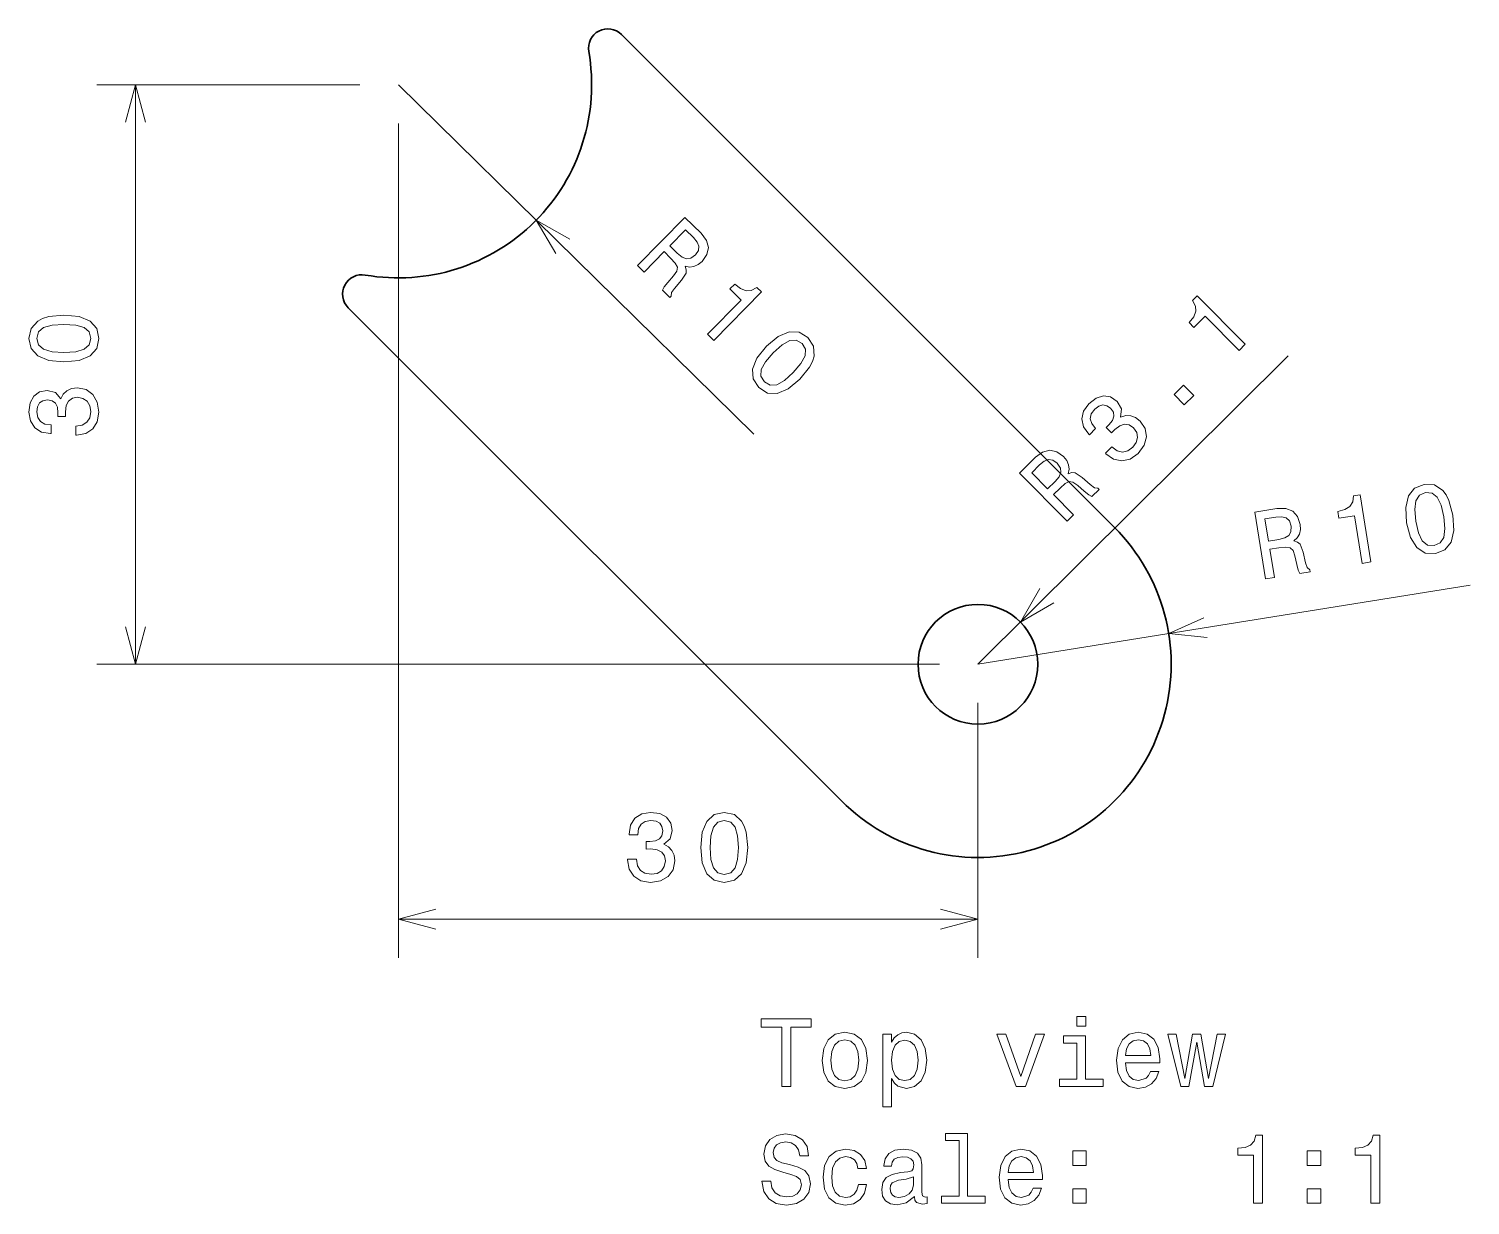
# Model space of a CAD drawing. Extents: x 0 to 297, y 0 to 210.
# Drawn here: x 104.2 to 178.8, y 76.1 to 137 of the extents above; entities that cross this region are included whole.
import ezdxf

# ---------------------------------------------------------------- set-up
doc = ezdxf.new("R2010")
doc.units = 0

msp = doc.modelspace()

# ---------------------------------------------------------------- linework, layer by layer
at = {"color": 7, "lineweight": 35}
for p, q in [((160.43689, 111.176964), (134.909027, 136.704834)), ((120.766899, 122.562691), (146.294769, 97.034828))]:
    msp.add_line(p, q, dxfattribs=at)
at = {"color": 7, "lineweight": 13, "ltscale": 0.340272}
msp.add_line((121.365829, 134.105896), (107.754944, 134.105896), dxfattribs=at)
at = {"color": 7, "lineweight": 13}
for p, q in [((109.754944, 104.105896), (109.754944, 134.105896)), ((123.365829, 134.105896), (141.767532, 116.010765)), ((123.365829, 132.105896), (123.365829, 88.913071)), ((153.365829, 104.105896), (169.430984, 120.06414)), ((153.365829, 104.105896), (178.846497, 108.203705)), ((151.365829, 104.105896), (107.754944, 104.105896)), ((123.365829, 90.913071), (153.365829, 90.913071))]:
    msp.add_line(p, q, dxfattribs=at)
at = {"color": 7, "lineweight": 13, "ltscale": 0.329821}
msp.add_line((153.365829, 102.105896), (153.365829, 88.913071), dxfattribs=at)
at = {"color": 7, "lineweight": 13}
for points in [[(110.272583, 132.174042), (109.754944, 134.105896), (109.237305, 132.174042)], [(132.236435, 126.109055), (130.496048, 127.094475), (131.510559, 125.37088)], [(156.570938, 108.019302), (155.56517, 106.290596), (157.300552, 107.284805)], [(109.237305, 106.03775), (109.754944, 104.105896), (110.272583, 106.03775)], [(165.064117, 106.511505), (163.238968, 105.693695), (165.2285, 105.489365)], [(125.297684, 91.43071), (123.365829, 90.913071), (125.297684, 90.395432)], [(151.433975, 90.395432), (153.365829, 90.913071), (151.433975, 91.43071)]]:
    msp.add_lwpolyline(points, dxfattribs=at)
for points in [[(135.743912, 124.738991), (136.078339, 124.410141), (137.114395, 125.463753), (137.456009, 125.127831), (137.697113, 124.869522), (137.805832, 124.663589), (137.775436, 124.46006), (137.602768, 124.21254), (137.302521, 123.871231), (137.115463, 123.637848), (137.034851, 123.469559), (137.41243, 123.098282), (137.479614, 123.166603), (137.495911, 123.348618), (137.651016, 123.563889), (138.021881, 123.991386), (138.254242, 124.34996), (138.263474, 124.524788), (138.201202, 124.720406), (138.433441, 124.668861), (138.657883, 124.695709), (138.878204, 124.790283), (139.087189, 124.959656), (139.333862, 125.311218), (139.412796, 125.679199), (139.30983, 126.049225), (139.032166, 126.414215), (138.197906, 127.234566)], [(138.638107, 126.200493), (138.836243, 125.963219), (138.923691, 125.742851), (138.897018, 125.521515), (138.734894, 125.291916), (138.493851, 125.118713), (138.272995, 125.088333), (138.043945, 125.186264), (137.799713, 125.391052), (137.414948, 125.769402), (138.231766, 126.600067)], [(139.358856, 121.18428), (139.686081, 120.862503), (142.157761, 123.37606), (141.913239, 123.616508), (141.632813, 123.4608), (141.358383, 123.440666), (141.075745, 123.548843), (140.77417, 123.788818), (140.523102, 123.533508), (141.105652, 122.96067)], [(166.880127, 120.349289), (167.205719, 120.672714), (164.721359, 123.173729), (164.478058, 122.932045), (164.630447, 122.649811), (164.647369, 122.375168), (164.535873, 122.093811), (164.292389, 121.795074), (164.544739, 121.541039), (165.124359, 122.116814)], [(106.045288, 119.758492), (106.837082, 119.834137), (107.401917, 120.071167), (107.744858, 120.449409), (107.855812, 120.973907), (107.744858, 121.493362), (107.401917, 121.871605), (106.837082, 122.103592), (106.045288, 122.18428), (105.258545, 122.103592), (104.945869, 122.007767), (104.68866, 121.871605), (104.345726, 121.493362), (104.229736, 120.973907), (104.345726, 120.449409), (104.69371, 120.071167), (105.258545, 119.834137)], [(106.045288, 120.242638), (105.435059, 120.28299), (104.996307, 120.409065), (104.739098, 120.636009), (104.648315, 120.973907), (104.739098, 121.306763), (104.996307, 121.533707), (105.435059, 121.65979), (106.045288, 121.700134), (106.660568, 121.65979), (107.099327, 121.533707), (107.356537, 121.306763), (107.442268, 120.973907), (107.356537, 120.636009), (107.099327, 120.409065), (106.660568, 120.28299)], [(142.41954, 120.57235), (141.91832, 119.95475), (141.691299, 119.385811), (141.720535, 118.876091), (142.016724, 118.42923), (142.46489, 118.144135), (142.975037, 118.123451), (143.536484, 118.363541), (144.14917, 118.871521), (144.643265, 119.489067), (144.794174, 119.779198), (144.877411, 120.05806), (144.848175, 120.567787), (144.559128, 121.014702), (144.103821, 121.299744), (143.590134, 121.316826), (143.025085, 121.080276)], [(142.76474, 120.232895), (143.221375, 120.639709), (143.618896, 120.864159), (143.96106, 120.888428), (144.265625, 120.71624), (144.439316, 120.418137), (144.420792, 120.075623), (144.203064, 119.674377), (143.80397, 119.210983), (143.343811, 118.800568), (142.946274, 118.576126), (142.604126, 118.551849), (142.306671, 118.724098), (142.125854, 119.022141), (142.144379, 119.364655), (142.362122, 119.7659)], [(106.655525, 115.966995), (106.690826, 115.966995), (107.174973, 116.047684), (107.538086, 116.284714), (107.770081, 116.657913), (107.855812, 117.152153), (107.770081, 117.676643), (107.548172, 118.070015), (107.195145, 118.322182), (106.741257, 118.412956), (106.44371, 118.372612), (106.20163, 118.261658), (106.01503, 118.080101), (105.878868, 117.838028), (105.606537, 118.16584), (105.172813, 118.28183), (104.779442, 118.206184), (104.481888, 117.989326), (104.295288, 117.636299), (104.229736, 117.152153), (104.310425, 116.698257), (104.532326, 116.350281), (104.885345, 116.123329), (105.35437, 116.047684), (105.389679, 116.047684), (105.389679, 116.496529), (105.06691, 116.53688), (104.834915, 116.667999), (104.69371, 116.879814), (104.64328, 117.177368), (104.683624, 117.439613), (104.789528, 117.631256), (104.960999, 117.747253), (105.192993, 117.792641), (105.440109, 117.747253), (105.606537, 117.626213), (105.707397, 117.414398), (105.737656, 117.126938), (105.732613, 116.930252), (106.131027, 116.930252), (106.120941, 117.177368), (106.166336, 117.495087), (106.287369, 117.732124), (106.484055, 117.873329), (106.741257, 117.923767), (107.033768, 117.868286), (107.250626, 117.722031), (107.386795, 117.490044), (107.432182, 117.182411), (107.381744, 116.864685), (107.230453, 116.632698), (106.988373, 116.486443), (106.655525, 116.430969)], [(159.966919, 115.031746), (159.991806, 115.006699), (160.390259, 114.720078), (160.814316, 114.629509), (161.242584, 114.727936), (161.653641, 115.015419), (161.965332, 115.445877), (162.088028, 115.880531), (162.018143, 116.308701), (161.762665, 116.694695), (161.524353, 116.877365), (161.275024, 116.970917), (161.014725, 116.975349), (160.747009, 116.901352), (160.787659, 117.325584), (160.564285, 117.715042), (160.233398, 117.940811), (159.869843, 117.999084), (159.487885, 117.882675), (159.09819, 117.58799), (158.833038, 117.210861), (158.742538, 116.808197), (158.830322, 116.397797), (159.107193, 116.011734), (159.13208, 115.986687), (159.450516, 116.303009), (159.251678, 116.560432), (159.181213, 116.817429), (159.231964, 117.066887), (159.407532, 117.312363), (159.622009, 117.468559), (159.832611, 117.528481), (160.035751, 117.488571), (160.231445, 117.355972), (160.373398, 117.148666), (160.404816, 116.94529), (160.325623, 116.724457), (160.143005, 116.500397), (159.999908, 116.365364), (160.280685, 116.082703), (160.448898, 116.264015), (160.706299, 116.455727), (160.959763, 116.536896), (161.198563, 116.496872), (161.415604, 116.349937), (161.582382, 116.103317), (161.631454, 115.846397), (161.562836, 115.586296), (161.376556, 115.337296), (161.115601, 115.149155), (160.844391, 115.093002), (160.570038, 115.161682), (160.296097, 115.358727)], [(164.047073, 117.535095), (164.540833, 118.025566), (164.011261, 118.558685), (163.517502, 118.068214)], [(157.982086, 111.51046), (158.314835, 111.840996), (157.273468, 112.889351), (157.613373, 113.226997), (157.874496, 113.46505), (158.08168, 113.571342), (158.284851, 113.538574), (158.530319, 113.363014), (158.868088, 113.058762), (159.099243, 112.868988), (159.266586, 112.786407), (159.642273, 113.159599), (159.574738, 113.227577), (159.392929, 113.246017), (159.179489, 113.403641), (158.756378, 113.779495), (158.400558, 114.016045), (158.225845, 114.027328), (158.02951, 113.967361), (158.083786, 114.198975), (158.05957, 114.423721), (157.96759, 114.645126), (157.80069, 114.856087), (157.452042, 115.10688), (157.085007, 115.190125), (156.713806, 115.091515), (156.345581, 114.818153), (155.515488, 113.993584)], [(156.554657, 114.421616), (156.794235, 114.616951), (157.015625, 114.701797), (157.236618, 114.672531), (157.46431, 114.507729), (157.634674, 114.264664), (157.66246, 114.043472), (157.561844, 113.815575), (157.354202, 113.573776), (156.971359, 113.193474), (156.150345, 114.019989)], [(175.558731, 111.432281), (175.75914, 110.662552), (176.08284, 110.142509), (176.510742, 109.863983), (177.046204, 109.837715), (177.541443, 110.029739), (177.860443, 110.428383), (177.999802, 111.022896), (177.953751, 111.817451), (177.749161, 112.581398), (177.604904, 112.874901), (177.429626, 113.107224), (177.001724, 113.38575), (176.470444, 113.417793), (175.971024, 113.219994), (175.652832, 112.816368), (175.508499, 112.221054)], [(173.251923, 109.329681), (173.705048, 109.40255), (173.145309, 112.883049), (172.806717, 112.828598), (172.76593, 112.510445), (172.619522, 112.277466), (172.364868, 112.113922), (171.992859, 112.013229), (172.049713, 111.659706), (172.856354, 111.789429)], [(176.036728, 111.509155), (175.979675, 112.11805), (176.034485, 112.571266), (176.217712, 112.861237), (176.536911, 113.004517), (176.879959, 112.967743), (177.144867, 112.749832), (177.339005, 112.336662), (177.475739, 111.740578), (177.5336, 111.126701), (177.478775, 110.673485), (177.295547, 110.383514), (176.98053, 110.246017), (176.633316, 110.277008), (176.368408, 110.494919), (176.174255, 110.908096)], [(168.246353, 108.524681), (168.709427, 108.599152), (168.474808, 110.058075), (168.94783, 110.134148), (169.298782, 110.175262), (169.529083, 110.140785), (169.675018, 109.995689), (169.772049, 109.709923), (169.869019, 109.265793), (169.946136, 108.976822), (170.033905, 108.812157), (170.556732, 108.89624), (170.541519, 108.990845), (170.404572, 109.111847), (170.323105, 109.364365), (170.198563, 109.916428), (170.047455, 110.316093), (169.912109, 110.427139), (169.717636, 110.49292), (169.89679, 110.649429), (170.008179, 110.846123), (170.062576, 111.079628), (170.050003, 111.348328), (169.91304, 111.755379), (169.663422, 112.037041), (169.304352, 112.173401), (168.84581, 112.166061), (167.690628, 111.980286)], [(168.784424, 111.722008), (169.092957, 111.740974), (169.322281, 111.680801), (169.484741, 111.528152), (169.573608, 111.261497), (169.570251, 110.964691), (169.463837, 110.768799), (169.249207, 110.642334), (168.939514, 110.566994), (168.406738, 110.481308), (168.221771, 111.631516)], [(135.226929, 94.012497), (135.226929, 93.977196), (135.307617, 93.493042), (135.544647, 93.129929), (135.917847, 92.897942), (136.412079, 92.81221), (136.936584, 92.897942), (137.329956, 93.119843), (137.582108, 93.47287), (137.672897, 93.926758), (137.632538, 94.224312), (137.521591, 94.466385), (137.340042, 94.652985), (137.097961, 94.789154), (137.425766, 95.061485), (137.541763, 95.495201), (137.466125, 95.888573), (137.249268, 96.186127), (136.89624, 96.372726), (136.412079, 96.438286), (135.958191, 96.357597), (135.610214, 96.135696), (135.38327, 95.782669), (135.307617, 95.313644), (135.307617, 95.278343), (135.75647, 95.278343), (135.796814, 95.601112), (135.927933, 95.833099), (136.139755, 95.974312), (136.437302, 96.024742), (136.699554, 95.984398), (136.89119, 95.878487), (137.007187, 95.707016), (137.052582, 95.475029), (137.007187, 95.227913), (136.886139, 95.061485), (136.674332, 94.960625), (136.386871, 94.930359), (136.190186, 94.93541), (136.190186, 94.536987), (136.437302, 94.547073), (136.75502, 94.501686), (136.99205, 94.380653), (137.13327, 94.183968), (137.183701, 93.926758), (137.12822, 93.634254), (136.981964, 93.417397), (136.749985, 93.281227), (136.442337, 93.23584), (136.124619, 93.28627), (135.892639, 93.437569), (135.746384, 93.679642), (135.690903, 94.012497)], [(139.018417, 94.622726), (139.09407, 93.83094), (139.3311, 93.266098), (139.709351, 92.923157), (140.233841, 92.81221), (140.753296, 92.923157), (141.131531, 93.266098), (141.363525, 93.83094), (141.444214, 94.622726), (141.363525, 95.40947), (141.2677, 95.722153), (141.131531, 95.979355), (140.753296, 96.322296), (140.233841, 96.438286), (139.709351, 96.322296), (139.3311, 95.974312), (139.09407, 95.40947)], [(139.502579, 94.622726), (139.542923, 95.232956), (139.669006, 95.671715), (139.89595, 95.928925), (140.233841, 96.019699), (140.566696, 95.928925), (140.79364, 95.671715), (140.919724, 95.232956), (140.960068, 94.622726), (140.919724, 94.007454), (140.79364, 93.568695), (140.566696, 93.311485), (140.233841, 93.225754), (139.89595, 93.311485), (139.669006, 93.568695), (139.542923, 94.007454)], [(158.945862, 85.870308), (158.476837, 85.870308), (158.476837, 85.365982), (158.945862, 85.365982)], [(143.205948, 82.249268), (143.669922, 82.249268), (143.669922, 85.325638), (144.729004, 85.325638), (144.729004, 85.749268), (142.14183, 85.749268), (142.14183, 85.325638), (143.205948, 85.325638)], [(145.298889, 83.600853), (145.379578, 82.98558), (145.611572, 82.531685), (145.979721, 82.249268), (146.473953, 82.15345), (146.96315, 82.249268), (147.331299, 82.526642), (147.563293, 82.980537), (147.649033, 83.600853), (147.563293, 84.216125), (147.331299, 84.675056), (146.96315, 84.952438), (146.473953, 85.053299), (145.979721, 84.952438), (145.611572, 84.670013), (145.379578, 84.216125)], [(145.752777, 83.605896), (145.798157, 84.059784), (145.939377, 84.387596), (146.166321, 84.589325), (146.473953, 84.659927), (146.77655, 84.589325), (147.003494, 84.392639), (147.144699, 84.059784), (147.195145, 83.605896), (147.144699, 83.146965), (147.003494, 82.81411), (146.77655, 82.612381), (146.473953, 82.546822), (146.166321, 82.612381), (145.939377, 82.81411), (145.798157, 83.146965)], [(148.884613, 84.538895), (148.884613, 84.957481), (148.440811, 84.957481), (148.440811, 81.200279), (148.884613, 81.200279), (148.884613, 82.662811), (149.040955, 82.425781), (149.217468, 82.26944), (149.66127, 82.15345), (150.0849, 82.249268), (150.417755, 82.536728), (150.634613, 82.990623), (150.715317, 83.605896), (150.634613, 84.216125), (150.417755, 84.670013), (150.0849, 84.952438), (149.66127, 85.053299), (149.419205, 85.023041), (149.212433, 84.927223), (149.035919, 84.765839)], [(149.585632, 82.551865), (149.288071, 82.617424), (149.071213, 82.819153), (148.935059, 83.146965), (148.889664, 83.605896), (148.935059, 84.059784), (149.071213, 84.387596), (149.288071, 84.584282), (149.585632, 84.654884), (149.857956, 84.584282), (150.074829, 84.382553), (150.210983, 84.054741), (150.261414, 83.605896), (150.210983, 83.152008), (150.074829, 82.819153), (149.857956, 82.617424)], [(155.350037, 82.249268), (155.819061, 82.249268), (156.807526, 84.957481), (156.348602, 84.957481), (155.587067, 82.773766), (154.81041, 84.957481), (154.346436, 84.957481)], [(158.930725, 82.622467), (158.930725, 84.866699), (157.790955, 84.866699), (157.790955, 84.488464), (158.486923, 84.488464), (158.486923, 82.622467), (157.579147, 82.622467), (157.579147, 82.249268), (159.848602, 82.249268), (159.848602, 82.622467)], [(160.998459, 83.47477), (162.773666, 83.47477), (162.778717, 83.681541), (162.698029, 84.261513), (162.47612, 84.695236), (162.123093, 84.957481), (161.654068, 85.053299), (161.195145, 84.952438), (160.842117, 84.670013), (160.615173, 84.211082), (160.53447, 83.605896), (160.610123, 82.98558), (160.837067, 82.531685), (161.185059, 82.249268), (161.638947, 82.15345), (162.032318, 82.219009), (162.355087, 82.39048), (162.592117, 82.662811), (162.728271, 83.025925), (162.28952, 83.025925), (162.198746, 82.824196), (162.067612, 82.672897), (161.694412, 82.551865), (161.406952, 82.607338), (161.190094, 82.783852), (161.048889, 83.071312), (160.998459, 83.459641)], [(160.998459, 83.847969), (161.053925, 84.195953), (161.190094, 84.453156), (161.396866, 84.609497), (161.669205, 84.66497), (161.936493, 84.609497), (162.143265, 84.453156), (162.269348, 84.195953), (162.314728, 83.847969)], [(164.286636, 82.249268), (164.690094, 84.548981), (165.093552, 82.249268), (165.517181, 82.249268), (166.182892, 84.957481), (165.754211, 84.957481), (165.305374, 82.657768), (164.906952, 84.957481), (164.468201, 84.957481), (164.069778, 82.657768), (163.620926, 84.957481), (163.197296, 84.957481), (163.863007, 82.249268)], [(142.641098, 77.357338), (142.182175, 77.357338), (142.283035, 76.822754), (142.535202, 76.429382), (142.923523, 76.192352), (143.448013, 76.106621), (143.967468, 76.187309), (144.355804, 76.40921), (144.602921, 76.757195), (144.693695, 77.216125), (144.618042, 77.629669), (144.406235, 77.896965), (144.063293, 78.073479), (143.604355, 78.204597), (143.210983, 78.300423), (142.953781, 78.411369), (142.807526, 78.572754), (142.762146, 78.824921), (142.807526, 79.051865), (142.93866, 79.223335), (143.140381, 79.339325), (143.417755, 79.379669), (143.70018, 79.329239), (143.922089, 79.193069), (144.068344, 78.966125), (144.138947, 78.658493), (144.59787, 78.658493), (144.59787, 78.668579), (144.517181, 79.142639), (144.280151, 79.495667), (143.906952, 79.717567), (143.402634, 79.793213), (142.948746, 79.717567), (142.595718, 79.505753), (142.368774, 79.17794), (142.288071, 78.754311), (142.353638, 78.376068), (142.545288, 78.118866), (142.84787, 77.947395), (143.261414, 77.816269), (143.669922, 77.700279), (143.977554, 77.589325), (144.164154, 77.42794), (144.229721, 77.165695), (144.169205, 76.898407), (144.012863, 76.696678), (143.775833, 76.570595), (143.468185, 76.530251), (143.125259, 76.585724), (142.863007, 76.747108), (142.696579, 77.009354)], [(152.384613, 79.450279), (152.384613, 76.575638), (151.471802, 76.575638), (151.471802, 76.202438), (153.736206, 76.202438), (153.736206, 76.575638), (152.82843, 76.575638), (152.82843, 79.823479), (151.68866, 79.823479), (151.68866, 79.450279)], [(167.635345, 76.202438), (168.094269, 76.202438), (168.094269, 79.727654), (167.751343, 79.727654), (167.660553, 79.420021), (167.479004, 79.213242), (167.20163, 79.092209), (166.818344, 79.051865), (166.818344, 78.693794), (167.635345, 78.693794)], [(173.707382, 76.202438), (174.166321, 76.202438), (174.166321, 79.727654), (173.82338, 79.727654), (173.732605, 79.420021), (173.551041, 79.213242), (173.273666, 79.092209), (172.890381, 79.051865), (172.890381, 78.693794), (173.707382, 78.693794)], [(147.154785, 78.012955), (147.593552, 78.012955), (147.502777, 78.416412), (147.285919, 78.734138), (146.948013, 78.930824), (146.509262, 79.00647), (146.025116, 78.905609), (145.656952, 78.623184), (145.424973, 78.164253), (145.344269, 77.548981), (145.419922, 76.938751), (145.646866, 76.484856), (146.004944, 76.202438), (146.494125, 76.106621), (146.927841, 76.182266), (147.265747, 76.394081), (147.497726, 76.726936), (147.598602, 77.170738), (147.174973, 77.170738), (147.099319, 76.888321), (146.958099, 76.676498), (146.756378, 76.54538), (146.509262, 76.505035), (146.20163, 76.570595), (145.979721, 76.772324), (145.843552, 77.100136), (145.798157, 77.56411), (145.843552, 78.017998), (145.984756, 78.34581), (146.211716, 78.547539), (146.509262, 78.618141), (146.7715, 78.572754), (146.968201, 78.456764), (147.099319, 78.265121)], [(150.074829, 76.555466), (150.074829, 76.540337), (150.100037, 76.368866), (150.17569, 76.247826), (150.493408, 76.152008), (150.740524, 76.192352), (150.740524, 76.535294), (150.634613, 76.520164), (150.493408, 76.585724), (150.468201, 76.787453), (150.468201, 78.189468), (150.407669, 78.547539), (150.231155, 78.799698), (149.923523, 78.950996), (149.489807, 79.00647), (149.066177, 78.945953), (148.753494, 78.774483), (148.556808, 78.507195), (148.491241, 78.154167), (148.491241, 78.123909), (148.889664, 78.123909), (148.924973, 78.335724), (149.035919, 78.487022), (149.217468, 78.577797), (149.47467, 78.613098), (149.721802, 78.587883), (149.898315, 78.512238), (150.004211, 78.381111), (150.03952, 78.199554), (150.019348, 77.98774), (149.93866, 77.881836), (149.736923, 77.831398), (149.358688, 77.791054), (148.924973, 77.700279), (148.617325, 77.538895), (148.435776, 77.286736), (148.380295, 76.913536), (148.430725, 76.580681), (148.587067, 76.333565), (148.839233, 76.177223), (149.18721, 76.12175), (149.656235, 76.227654)], [(154.926407, 77.42794), (156.70163, 77.42794), (156.706665, 77.634712), (156.625977, 78.214684), (156.404068, 78.648407), (156.051041, 78.910652), (155.582031, 79.00647), (155.123093, 78.905609), (154.770065, 78.623184), (154.543121, 78.164253), (154.462433, 77.559067), (154.538086, 76.938751), (154.76503, 76.484856), (155.113007, 76.202438), (155.566895, 76.106621), (155.960266, 76.17218), (156.283035, 76.343651), (156.520065, 76.615982), (156.656235, 76.979095), (156.217468, 76.979095), (156.126694, 76.777367), (155.995575, 76.626068), (155.622375, 76.505035), (155.3349, 76.560509), (155.118042, 76.737022), (154.976837, 77.024483), (154.926407, 77.412811)], [(154.926407, 77.80114), (154.981888, 78.149124), (155.118042, 78.406326), (155.324829, 78.562668), (155.597153, 78.618141), (155.864441, 78.562668), (156.071213, 78.406326), (156.197296, 78.149124), (156.242691, 77.80114)], [(158.270065, 78.15921), (158.966034, 78.15921), (158.966034, 78.910652), (158.270065, 78.910652)], [(170.414154, 78.15921), (171.110123, 78.15921), (171.110123, 78.910652), (170.414154, 78.910652)], [(150.024384, 77.150566), (149.963867, 76.888321), (149.80249, 76.686584), (149.56041, 76.555466), (149.262863, 76.510078), (149.071213, 76.535294), (148.935059, 76.615982), (148.849319, 76.757195), (148.824097, 76.95388), (148.844269, 77.130394), (148.924973, 77.25647), (149.247726, 77.397682), (149.656235, 77.458199), (150.024384, 77.579239)], [(158.270065, 76.202438), (158.966034, 76.202438), (158.966034, 76.95388), (158.270065, 76.95388)], [(170.414154, 76.202438), (171.110123, 76.202438), (171.110123, 76.95388), (170.414154, 76.95388)]]:
    msp.add_lwpolyline(points, close=True, dxfattribs=at)
at = {"color": 7, "lineweight": 35}
msp.add_circle((153.365829, 104.105896), 3.1, dxfattribs=at)
for centre, radius, start, end in [((134.201935, 135.997726), 1, 45.000001, 189.903196), ((123.365829, 134.105896), 10, 260.096804, 9.903198), ((121.474007, 123.269798), 1, 80.096802, 225), ((153.365829, 104.105896), 10, 225, 45.000001)]:
    msp.add_arc(centre, radius, start, end, dxfattribs=at)

doc.saveas('drawing.dxf')
